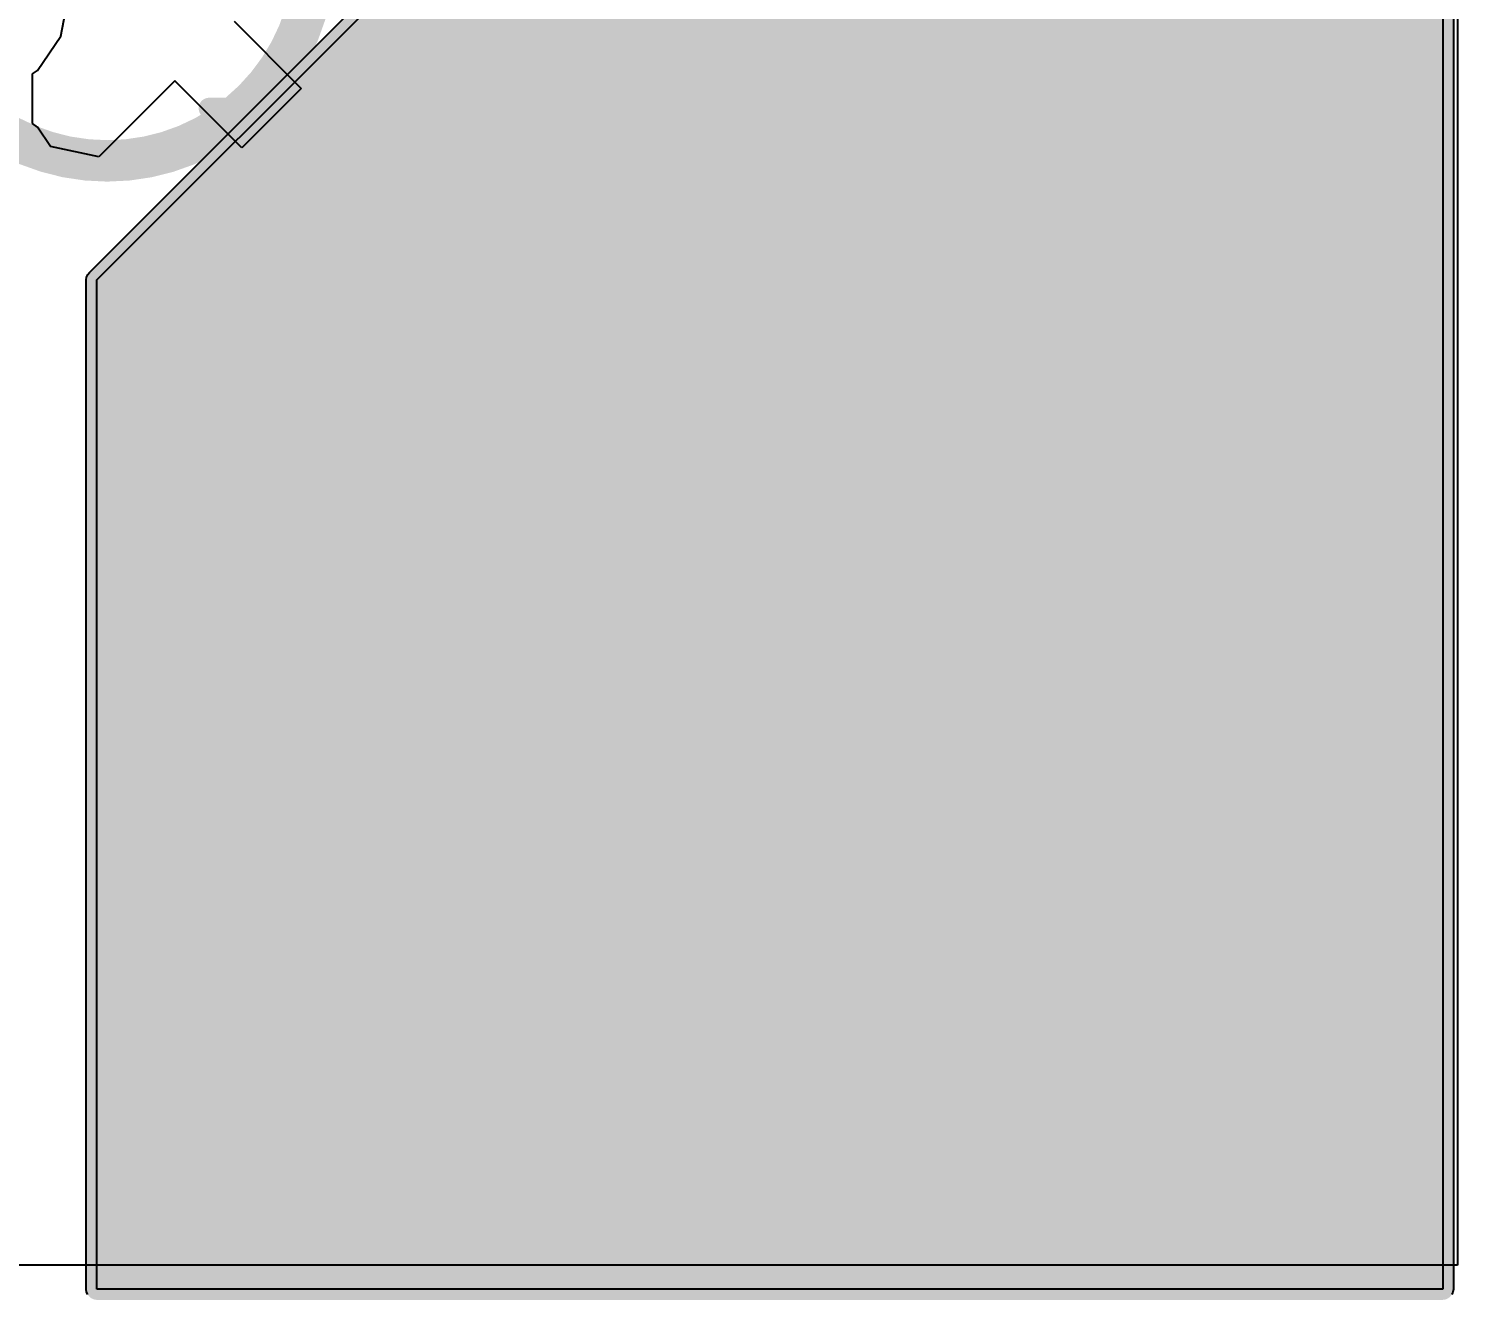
# Model space of a CAD drawing. Header units: inches. Extents: x 0.88 to 8.93, y 2.74 to 7.33.
# Drawn here: x 2.0037 to 2.1396, y 3.0538 to 3.174 of the extents above; entities that cross this region are included whole.
import ezdxf

# ---------------------------------------------------------------- set-up
doc = ezdxf.new("R2010")
doc.units = ezdxf.units.IN
doc.header["$MEASUREMENT"] = 0
for name, color, linetype in [('Bottom 3D Body', 76, 'Continuous'), ('Bottom Courtyard', 56, 'Continuous'), ('Bottom Layer', 5, 'Continuous'), ('Drill Drawing', 1, 'Continuous'), ('Mechanical 12', 56, 'Continuous'), ('Top Layer', 1, 'Continuous'), ('Top Paste', 8, 'Continuous'), ('Top Solder', 216, 'Continuous'), ('Via Holes', 16, 'Continuous')]:
    doc.layers.add(name, color=color, linetype=linetype)
doc.styles.add('Arial', font='', dxfattribs={"height": 0.2})
doc.styles.get('Arial').set_extended_font_data('Arial')

# ---------------------------------------------------------------- blocks, each defined once
blk = doc.blocks.new('QFN50P500X500X80_HS_29N_CP2102N_18')
at = {"layer": 'Bottom Layer'}
h = blk.add_hatch(color=5, dxfattribs=at)
edge = h.paths.add_edge_path()
edge.add_arc((-0.04331, 0.04331), 0.00984, 0, 360)
h = blk.add_hatch(color=5, dxfattribs=at)
edge = h.paths.add_edge_path()
edge.add_arc((0, 0.04331), 0.00984, 0, 360)
h = blk.add_hatch(color=5, dxfattribs=at)
edge = h.paths.add_edge_path()
edge.add_arc((0.04331, 0.04331), 0.00984, 0, 360)
h = blk.add_hatch(color=5, dxfattribs=at)
edge = h.paths.add_edge_path()
edge.add_arc((-0.04331, 0), 0.00984, 0, 360)
h = blk.add_hatch(color=5, dxfattribs=at)
edge = h.paths.add_edge_path()
edge.add_arc((0, 0), 0.00984, 0, 360)
h = blk.add_hatch(color=5, dxfattribs=at)
edge = h.paths.add_edge_path()
edge.add_arc((0.04331, 0), 0.00984, 0, 360)
h = blk.add_hatch(color=5, dxfattribs=at)
edge = h.paths.add_edge_path()
edge.add_arc((-0.04331, -0.04331), 0.00984, 0, 360)
h = blk.add_hatch(color=5, dxfattribs=at)
edge = h.paths.add_edge_path()
edge.add_arc((0, -0.04331), 0.00984, 0, 360)
h = blk.add_hatch(color=5, dxfattribs=at)
edge = h.paths.add_edge_path()
edge.add_arc((0.04331, -0.04331), 0.00984, 0, 360)
at = {"layer": 'Top Layer'}
blk.add_hatch(color=1, dxfattribs=at).paths.add_polyline_path([(-0.06398, -0.06398), (-0.06398, 0.03199), (-0.03199, 0.06398), (0.06398, 0.06398), (0.06398, -0.06398)])
h = blk.add_hatch(color=1, dxfattribs=at)
edge = h.paths.add_edge_path()
edge.add_arc((-0.04331, 0.04331), 0.00984, 0, 360)
h = blk.add_hatch(color=1, dxfattribs=at)
edge = h.paths.add_edge_path()
edge.add_arc((0, 0.04331), 0.00984, 0, 360)
h = blk.add_hatch(color=1, dxfattribs=at)
edge = h.paths.add_edge_path()
edge.add_arc((0.04331, 0.04331), 0.00984, 0, 360)
h = blk.add_hatch(color=1, dxfattribs=at)
edge = h.paths.add_edge_path()
edge.add_arc((-0.04331, 0), 0.00984, 0, 360)
h = blk.add_hatch(color=1, dxfattribs=at)
edge = h.paths.add_edge_path()
edge.add_arc((0, 0), 0.00984, 0, 360)
h = blk.add_hatch(color=1, dxfattribs=at)
edge = h.paths.add_edge_path()
edge.add_arc((0.04331, 0), 0.00984, 0, 360)
h = blk.add_hatch(color=1, dxfattribs=at)
edge = h.paths.add_edge_path()
edge.add_arc((-0.04331, -0.04331), 0.00984, 0, 360)
h = blk.add_hatch(color=1, dxfattribs=at)
edge = h.paths.add_edge_path()
edge.add_arc((0, -0.04331), 0.00984, 0, 360)
h = blk.add_hatch(color=1, dxfattribs=at)
edge = h.paths.add_edge_path()
edge.add_arc((0.04331, -0.04331), 0.00984, 0, 360)
at = {"layer": 'Top Paste'}
blk.add_hatch(color=8, dxfattribs=at).paths.add_polyline_path([(-0.06398, -0.06398), (-0.06398, 0.03199), (-0.03199, 0.06398), (0.06398, 0.06398), (0.06398, -0.06398)])
at = {"layer": 'Top Solder'}
blk.add_hatch(color=216, dxfattribs=at).paths.add_polyline_path([(0.06424, 0.06495), (0.06448, 0.06485), (0.06469, 0.06469), (0.06485, 0.06448), (0.06495, 0.06424), (0.06499, 0.06398), (0.06499, -0.06398), (0.06495, -0.06424), (0.06485, -0.06448), (0.06469, -0.06469), (0.06448, -0.06485), (0.06424, -0.06495), (0.06398, -0.06499), (-0.06398, -0.06499), (-0.06424, -0.06495), (-0.06448, -0.06485), (-0.06469, -0.06469), (-0.06485, -0.06448), (-0.06495, -0.06424), (-0.06499, -0.06398), (-0.06499, 0.03199), (-0.06495, 0.03225), (-0.06489, 0.03239), (-0.06485, 0.03249), (-0.06469, 0.0327), (-0.0327, 0.06469), (-0.03249, 0.06485), (-0.03232, 0.06492), (-0.03225, 0.06495), (-0.03199, 0.06499), (0.06398, 0.06499)])
at = {"layer": 'Via Holes'}
h = blk.add_hatch(color=7, dxfattribs=at)
edge = h.paths.add_edge_path()
edge.add_arc((-0.04331, 0.04331), 0.00394, 0, 360)
h = blk.add_hatch(color=7, dxfattribs=at)
edge = h.paths.add_edge_path()
edge.add_arc((0, 0.04331), 0.00394, 0, 360)
h = blk.add_hatch(color=7, dxfattribs=at)
edge = h.paths.add_edge_path()
edge.add_arc((0.04331, 0.04331), 0.00394, 0, 360)
h = blk.add_hatch(color=7, dxfattribs=at)
edge = h.paths.add_edge_path()
edge.add_arc((-0.04331, 0), 0.00394, 0, 360)
h = blk.add_hatch(color=7, dxfattribs=at)
edge = h.paths.add_edge_path()
edge.add_arc((0, 0), 0.00394, 0, 360)
h = blk.add_hatch(color=7, dxfattribs=at)
edge = h.paths.add_edge_path()
edge.add_arc((0.04331, 0), 0.00394, 0, 360)
h = blk.add_hatch(color=7, dxfattribs=at)
edge = h.paths.add_edge_path()
edge.add_arc((-0.04331, -0.04331), 0.00394, 0, 360)
h = blk.add_hatch(color=7, dxfattribs=at)
edge = h.paths.add_edge_path()
edge.add_arc((0, -0.04331), 0.00394, 0, 360)
h = blk.add_hatch(color=7, dxfattribs=at)
edge = h.paths.add_edge_path()
edge.add_arc((0.04331, -0.04331), 0.00394, 0, 360)
at = {"layer": 'Bottom 3D Body'}
for points in [[(0, -0.01969, 0.00394, 0.00394, 0), (0, 0.01969, 0.00394, 0.00394, 0)], [(-0.01969, 0, 0.00394, 0.00394, 0), (0.01969, 0, 0.00394, 0.00394, 0)]]:
    blk.add_lwpolyline(points, format="xyseb", dxfattribs=at)
for points in [[(-0.00098, 0.01969, 0.00197, 0.00197, 1), (0.00098, 0.01969, 0.00197, 0.00197, 1)], [(-0.02067, 0, 0.00197, 0.00197, 1), (-0.0187, 0, 0.00197, 0.00197, 1)], [(0.0187, 0, 0.00197, 0.00197, 1), (0.02067, 0, 0.00197, 0.00197, 1)], [(-0.00098, -0.01969, 0.00197, 0.00197, 1), (0.00098, -0.01969, 0.00197, 0.00197, 1)]]:
    blk.add_lwpolyline(points, format="xyseb", close=True, dxfattribs=at)
at = {"layer": 'Bottom Courtyard'}
blk.add_lwpolyline([(-0.04331, 0.06299, 0.00394, 0.00394, 1), (-0.08268, 0.06299, 0.00394, 0.00394, 1)], format="xyseb", close=True, dxfattribs=at)
at = {"layer": 'Top Layer'}
for p, q in [((-0.06398, 0.03199), (-0.03199, 0.06398)), ((0.06398, 0.06398), (0.06398, -0.06398)), ((-0.06398, -0.06398), (-0.06398, 0.03199)), ((0.06398, -0.06398), (-0.06398, -0.06398))]:
    blk.add_line(p, q, dxfattribs=at)
at = {"layer": 'Top Paste'}
for p, q in [((-0.06398, 0.03199), (-0.03199, 0.06398)), ((0.06398, 0.06398), (0.06398, -0.06398)), ((-0.06398, -0.06398), (-0.06398, 0.03199)), ((0.06398, -0.06398), (-0.06398, -0.06398))]:
    blk.add_line(p, q, dxfattribs=at)
at = {"layer": 'Top Solder'}
for p, q in [((-0.06469, 0.0327), (-0.0327, 0.06469)), ((0.06499, 0.06398), (0.06499, -0.06398)), ((-0.06485, 0.03249), (-0.06469, 0.0327)), ((-0.06499, 0.03199), (-0.06495, 0.03225)), ((-0.06499, -0.06398), (-0.06499, 0.03199)), ((-0.06495, 0.03225), (-0.06489, 0.03239)), ((-0.06489, 0.03239), (-0.06485, 0.03249)), ((-0.06495, -0.06424), (-0.06499, -0.06398)), ((-0.06485, -0.06448), (-0.06495, -0.06424)), ((0.06495, -0.06424), (0.06485, -0.06448)), ((0.06499, -0.06398), (0.06495, -0.06424))]:
    blk.add_line(p, q, dxfattribs=at)
at = {"layer": 'Mechanical 12', "style": 'Arial'}
blk.add_text('U2', height=0.026, dxfattribs=at).set_placement((-0.03052, -0.013))

msp = doc.modelspace()

# ---------------------------------------------------------------- linework, layer by layer
at = {"layer": 'Bottom Layer'}
for p, q in [((2.13959, 3.17659), (2.13959, 3.05641)), ((2.13959, 3.05641), (1.933, 3.05641))]:
    msp.add_line(p, q, dxfattribs=at)
at = {"layer": 'Drill Drawing'}
for points in [[(2.02591, 3.16642, 0.002, 0.002, 0), (2.03091, 3.17142, 0.002, 0.002, 0)], [(2.03091, 3.17142, 0.002, 0.002, 0), (2.03591, 3.16642, 0.002, 0.002, 0)], [(2.06921, 3.16642, 0.002, 0.002, 0), (2.07421, 3.17142, 0.002, 0.002, 0)], [(2.07421, 3.17142, 0.002, 0.002, 0), (2.07921, 3.16642, 0.002, 0.002, 0)], [(2.11252, 3.16642, 0.002, 0.002, 0), (2.11752, 3.17142, 0.002, 0.002, 0)], [(2.11752, 3.17142, 0.002, 0.002, 0), (2.12252, 3.16642, 0.002, 0.002, 0)], [(2.02091, 3.16642, 0.002, 0.002, 0), (2.02591, 3.16142, 0.002, 0.002, 0)], [(2.02091, 3.16642, 0.002, 0.002, 0), (2.02591, 3.16642, 0.002, 0.002, 0)], [(2.03591, 3.16642, 0.002, 0.002, 0), (2.04091, 3.16642, 0.002, 0.002, 0)], [(2.03591, 3.16142, 0.002, 0.002, 0), (2.04091, 3.16642, 0.002, 0.002, 0)], [(2.06421, 3.16642, 0.002, 0.002, 0), (2.06921, 3.16142, 0.002, 0.002, 0)], [(2.06421, 3.16642, 0.002, 0.002, 0), (2.06921, 3.16642, 0.002, 0.002, 0)], [(2.07921, 3.16642, 0.002, 0.002, 0), (2.08421, 3.16642, 0.002, 0.002, 0)], [(2.07921, 3.16142, 0.002, 0.002, 0), (2.08421, 3.16642, 0.002, 0.002, 0)], [(2.10752, 3.16642, 0.002, 0.002, 0), (2.11252, 3.16142, 0.002, 0.002, 0)], [(2.10752, 3.16642, 0.002, 0.002, 0), (2.11252, 3.16642, 0.002, 0.002, 0)], [(2.12252, 3.16642, 0.002, 0.002, 0), (2.12752, 3.16642, 0.002, 0.002, 0)], [(2.12252, 3.16142, 0.002, 0.002, 0), (2.12752, 3.16642, 0.002, 0.002, 0)], [(2.02091, 3.15642, 0.002, 0.002, 0), (2.02591, 3.16142, 0.002, 0.002, 0)], [(2.03591, 3.16142, 0.002, 0.002, 0), (2.04091, 3.15642, 0.002, 0.002, 0)], [(2.06421, 3.15642, 0.002, 0.002, 0), (2.06921, 3.16142, 0.002, 0.002, 0)], [(2.07921, 3.16142, 0.002, 0.002, 0), (2.08421, 3.15642, 0.002, 0.002, 0)], [(2.10752, 3.15642, 0.002, 0.002, 0), (2.11252, 3.16142, 0.002, 0.002, 0)], [(2.12252, 3.16142, 0.002, 0.002, 0), (2.12752, 3.15642, 0.002, 0.002, 0)], [(2.02091, 3.15642, 0.002, 0.002, 0), (2.02591, 3.15642, 0.002, 0.002, 0)], [(2.02591, 3.15642, 0.002, 0.002, 0), (2.03091, 3.15142, 0.002, 0.002, 0)], [(2.03091, 3.15142, 0.002, 0.002, 0), (2.03591, 3.15642, 0.002, 0.002, 0)], [(2.03591, 3.15642, 0.002, 0.002, 0), (2.04091, 3.15642, 0.002, 0.002, 0)], [(2.06421, 3.15642, 0.002, 0.002, 0), (2.06921, 3.15642, 0.002, 0.002, 0)], [(2.06921, 3.15642, 0.002, 0.002, 0), (2.07421, 3.15142, 0.002, 0.002, 0)], [(2.07421, 3.15142, 0.002, 0.002, 0), (2.07921, 3.15642, 0.002, 0.002, 0)], [(2.07921, 3.15642, 0.002, 0.002, 0), (2.08421, 3.15642, 0.002, 0.002, 0)], [(2.10752, 3.15642, 0.002, 0.002, 0), (2.11252, 3.15642, 0.002, 0.002, 0)], [(2.11252, 3.15642, 0.002, 0.002, 0), (2.11752, 3.15142, 0.002, 0.002, 0)], [(2.11752, 3.15142, 0.002, 0.002, 0), (2.12252, 3.15642, 0.002, 0.002, 0)], [(2.12252, 3.15642, 0.002, 0.002, 0), (2.12752, 3.15642, 0.002, 0.002, 0)], [(2.02591, 3.12311, 0.002, 0.002, 0), (2.03091, 3.12811, 0.002, 0.002, 0)], [(2.03091, 3.12811, 0.002, 0.002, 0), (2.03591, 3.12311, 0.002, 0.002, 0)], [(2.06921, 3.12311, 0.002, 0.002, 0), (2.07421, 3.12811, 0.002, 0.002, 0)], [(2.07421, 3.12811, 0.002, 0.002, 0), (2.07921, 3.12311, 0.002, 0.002, 0)], [(2.11252, 3.12311, 0.002, 0.002, 0), (2.11752, 3.12811, 0.002, 0.002, 0)], [(2.11752, 3.12811, 0.002, 0.002, 0), (2.12252, 3.12311, 0.002, 0.002, 0)], [(2.02091, 3.12311, 0.002, 0.002, 0), (2.02591, 3.11811, 0.002, 0.002, 0)], [(2.02091, 3.12311, 0.002, 0.002, 0), (2.02591, 3.12311, 0.002, 0.002, 0)], [(2.03591, 3.12311, 0.002, 0.002, 0), (2.04091, 3.12311, 0.002, 0.002, 0)], [(2.03591, 3.11811, 0.002, 0.002, 0), (2.04091, 3.12311, 0.002, 0.002, 0)], [(2.06421, 3.12311, 0.002, 0.002, 0), (2.06921, 3.11811, 0.002, 0.002, 0)], [(2.06421, 3.12311, 0.002, 0.002, 0), (2.06921, 3.12311, 0.002, 0.002, 0)], [(2.07921, 3.12311, 0.002, 0.002, 0), (2.08421, 3.12311, 0.002, 0.002, 0)], [(2.07921, 3.11811, 0.002, 0.002, 0), (2.08421, 3.12311, 0.002, 0.002, 0)], [(2.10752, 3.12311, 0.002, 0.002, 0), (2.11252, 3.11811, 0.002, 0.002, 0)], [(2.10752, 3.12311, 0.002, 0.002, 0), (2.11252, 3.12311, 0.002, 0.002, 0)], [(2.12252, 3.12311, 0.002, 0.002, 0), (2.12752, 3.12311, 0.002, 0.002, 0)], [(2.12252, 3.11811, 0.002, 0.002, 0), (2.12752, 3.12311, 0.002, 0.002, 0)], [(2.02091, 3.11311, 0.002, 0.002, 0), (2.02591, 3.11811, 0.002, 0.002, 0)], [(2.03591, 3.11811, 0.002, 0.002, 0), (2.04091, 3.11311, 0.002, 0.002, 0)], [(2.06421, 3.11311, 0.002, 0.002, 0), (2.06921, 3.11811, 0.002, 0.002, 0)], [(2.07921, 3.11811, 0.002, 0.002, 0), (2.08421, 3.11311, 0.002, 0.002, 0)], [(2.10752, 3.11311, 0.002, 0.002, 0), (2.11252, 3.11811, 0.002, 0.002, 0)], [(2.12252, 3.11811, 0.002, 0.002, 0), (2.12752, 3.11311, 0.002, 0.002, 0)], [(2.02091, 3.11311, 0.002, 0.002, 0), (2.02591, 3.11311, 0.002, 0.002, 0)], [(2.02591, 3.11311, 0.002, 0.002, 0), (2.03091, 3.10811, 0.002, 0.002, 0)], [(2.03091, 3.10811, 0.002, 0.002, 0), (2.03591, 3.11311, 0.002, 0.002, 0)], [(2.03591, 3.11311, 0.002, 0.002, 0), (2.04091, 3.11311, 0.002, 0.002, 0)], [(2.06421, 3.11311, 0.002, 0.002, 0), (2.06921, 3.11311, 0.002, 0.002, 0)], [(2.06921, 3.11311, 0.002, 0.002, 0), (2.07421, 3.10811, 0.002, 0.002, 0)], [(2.07421, 3.10811, 0.002, 0.002, 0), (2.07921, 3.11311, 0.002, 0.002, 0)], [(2.07921, 3.11311, 0.002, 0.002, 0), (2.08421, 3.11311, 0.002, 0.002, 0)], [(2.10752, 3.11311, 0.002, 0.002, 0), (2.11252, 3.11311, 0.002, 0.002, 0)], [(2.11252, 3.11311, 0.002, 0.002, 0), (2.11752, 3.10811, 0.002, 0.002, 0)], [(2.11752, 3.10811, 0.002, 0.002, 0), (2.12252, 3.11311, 0.002, 0.002, 0)], [(2.12252, 3.11311, 0.002, 0.002, 0), (2.12752, 3.11311, 0.002, 0.002, 0)], [(2.02591, 3.0798, 0.002, 0.002, 0), (2.03091, 3.0848, 0.002, 0.002, 0)], [(2.03091, 3.0848, 0.002, 0.002, 0), (2.03591, 3.0798, 0.002, 0.002, 0)], [(2.06921, 3.0798, 0.002, 0.002, 0), (2.07421, 3.0848, 0.002, 0.002, 0)], [(2.07421, 3.0848, 0.002, 0.002, 0), (2.07921, 3.0798, 0.002, 0.002, 0)], [(2.11252, 3.0798, 0.002, 0.002, 0), (2.11752, 3.0848, 0.002, 0.002, 0)], [(2.11752, 3.0848, 0.002, 0.002, 0), (2.12252, 3.0798, 0.002, 0.002, 0)], [(2.02091, 3.0798, 0.002, 0.002, 0), (2.02591, 3.0748, 0.002, 0.002, 0)], [(2.02091, 3.0798, 0.002, 0.002, 0), (2.02591, 3.0798, 0.002, 0.002, 0)], [(2.03591, 3.0798, 0.002, 0.002, 0), (2.04091, 3.0798, 0.002, 0.002, 0)], [(2.03591, 3.0748, 0.002, 0.002, 0), (2.04091, 3.0798, 0.002, 0.002, 0)], [(2.06421, 3.0798, 0.002, 0.002, 0), (2.06921, 3.0748, 0.002, 0.002, 0)], [(2.06421, 3.0798, 0.002, 0.002, 0), (2.06921, 3.0798, 0.002, 0.002, 0)], [(2.07921, 3.0798, 0.002, 0.002, 0), (2.08421, 3.0798, 0.002, 0.002, 0)], [(2.07921, 3.0748, 0.002, 0.002, 0), (2.08421, 3.0798, 0.002, 0.002, 0)], [(2.10752, 3.0798, 0.002, 0.002, 0), (2.11252, 3.0748, 0.002, 0.002, 0)], [(2.10752, 3.0798, 0.002, 0.002, 0), (2.11252, 3.0798, 0.002, 0.002, 0)], [(2.12252, 3.0798, 0.002, 0.002, 0), (2.12752, 3.0798, 0.002, 0.002, 0)], [(2.12252, 3.0748, 0.002, 0.002, 0), (2.12752, 3.0798, 0.002, 0.002, 0)], [(2.02091, 3.0698, 0.002, 0.002, 0), (2.02591, 3.0748, 0.002, 0.002, 0)], [(2.03591, 3.0748, 0.002, 0.002, 0), (2.04091, 3.0698, 0.002, 0.002, 0)], [(2.06421, 3.0698, 0.002, 0.002, 0), (2.06921, 3.0748, 0.002, 0.002, 0)], [(2.07921, 3.0748, 0.002, 0.002, 0), (2.08421, 3.0698, 0.002, 0.002, 0)], [(2.10752, 3.0698, 0.002, 0.002, 0), (2.11252, 3.0748, 0.002, 0.002, 0)], [(2.12252, 3.0748, 0.002, 0.002, 0), (2.12752, 3.0698, 0.002, 0.002, 0)], [(2.02091, 3.0698, 0.002, 0.002, 0), (2.02591, 3.0698, 0.002, 0.002, 0)], [(2.02591, 3.0698, 0.002, 0.002, 0), (2.03091, 3.0648, 0.002, 0.002, 0)], [(2.03091, 3.0648, 0.002, 0.002, 0), (2.03591, 3.0698, 0.002, 0.002, 0)], [(2.03591, 3.0698, 0.002, 0.002, 0), (2.04091, 3.0698, 0.002, 0.002, 0)], [(2.06421, 3.0698, 0.002, 0.002, 0), (2.06921, 3.0698, 0.002, 0.002, 0)], [(2.06921, 3.0698, 0.002, 0.002, 0), (2.07421, 3.0648, 0.002, 0.002, 0)], [(2.07421, 3.0648, 0.002, 0.002, 0), (2.07921, 3.0698, 0.002, 0.002, 0)], [(2.07921, 3.0698, 0.002, 0.002, 0), (2.08421, 3.0698, 0.002, 0.002, 0)], [(2.10752, 3.0698, 0.002, 0.002, 0), (2.11252, 3.0698, 0.002, 0.002, 0)], [(2.11252, 3.0698, 0.002, 0.002, 0), (2.11752, 3.0648, 0.002, 0.002, 0)], [(2.11752, 3.0648, 0.002, 0.002, 0), (2.12252, 3.0698, 0.002, 0.002, 0)], [(2.12252, 3.0698, 0.002, 0.002, 0), (2.12752, 3.0698, 0.002, 0.002, 0)]]:
    msp.add_lwpolyline(points, format="xyseb", dxfattribs=at)
for points in [[(2.03041, 3.17142, 0.001, 0.001, 1), (2.03141, 3.17142, 0.001, 0.001, 1)], [(2.03041, 3.17142, 0.001, 0.001, 1), (2.03141, 3.17142, 0.001, 0.001, 1)], [(2.07371, 3.17142, 0.001, 0.001, 1), (2.07471, 3.17142, 0.001, 0.001, 1)], [(2.07371, 3.17142, 0.001, 0.001, 1), (2.07471, 3.17142, 0.001, 0.001, 1)], [(2.11702, 3.17142, 0.001, 0.001, 1), (2.11802, 3.17142, 0.001, 0.001, 1)], [(2.11702, 3.17142, 0.001, 0.001, 1), (2.11802, 3.17142, 0.001, 0.001, 1)], [(2.02041, 3.16642, 0.001, 0.001, 1), (2.02141, 3.16642, 0.001, 0.001, 1)], [(2.02041, 3.16642, 0.001, 0.001, 1), (2.02141, 3.16642, 0.001, 0.001, 1)], [(2.02541, 3.16642, 0.001, 0.001, 1), (2.02641, 3.16642, 0.001, 0.001, 1)], [(2.02541, 3.16642, 0.001, 0.001, 1), (2.02641, 3.16642, 0.001, 0.001, 1)], [(2.03541, 3.16642, 0.001, 0.001, 1), (2.03641, 3.16642, 0.001, 0.001, 1)], [(2.03541, 3.16642, 0.001, 0.001, 1), (2.03641, 3.16642, 0.001, 0.001, 1)], [(2.04041, 3.16642, 0.001, 0.001, 1), (2.04141, 3.16642, 0.001, 0.001, 1)], [(2.04041, 3.16642, 0.001, 0.001, 1), (2.04141, 3.16642, 0.001, 0.001, 1)], [(2.06371, 3.16642, 0.001, 0.001, 1), (2.06471, 3.16642, 0.001, 0.001, 1)], [(2.06371, 3.16642, 0.001, 0.001, 1), (2.06471, 3.16642, 0.001, 0.001, 1)], [(2.06871, 3.16642, 0.001, 0.001, 1), (2.06971, 3.16642, 0.001, 0.001, 1)], [(2.06871, 3.16642, 0.001, 0.001, 1), (2.06971, 3.16642, 0.001, 0.001, 1)], [(2.07871, 3.16642, 0.001, 0.001, 1), (2.07971, 3.16642, 0.001, 0.001, 1)], [(2.07871, 3.16642, 0.001, 0.001, 1), (2.07971, 3.16642, 0.001, 0.001, 1)], [(2.08371, 3.16642, 0.001, 0.001, 1), (2.08471, 3.16642, 0.001, 0.001, 1)], [(2.08371, 3.16642, 0.001, 0.001, 1), (2.08471, 3.16642, 0.001, 0.001, 1)], [(2.10702, 3.16642, 0.001, 0.001, 1), (2.10802, 3.16642, 0.001, 0.001, 1)], [(2.10702, 3.16642, 0.001, 0.001, 1), (2.10802, 3.16642, 0.001, 0.001, 1)], [(2.11202, 3.16642, 0.001, 0.001, 1), (2.11302, 3.16642, 0.001, 0.001, 1)], [(2.11202, 3.16642, 0.001, 0.001, 1), (2.11302, 3.16642, 0.001, 0.001, 1)], [(2.12202, 3.16642, 0.001, 0.001, 1), (2.12302, 3.16642, 0.001, 0.001, 1)], [(2.12202, 3.16642, 0.001, 0.001, 1), (2.12302, 3.16642, 0.001, 0.001, 1)], [(2.12702, 3.16642, 0.001, 0.001, 1), (2.12802, 3.16642, 0.001, 0.001, 1)], [(2.12702, 3.16642, 0.001, 0.001, 1), (2.12802, 3.16642, 0.001, 0.001, 1)], [(2.02541, 3.16142, 0.001, 0.001, 1), (2.02641, 3.16142, 0.001, 0.001, 1)], [(2.02541, 3.16142, 0.001, 0.001, 1), (2.02641, 3.16142, 0.001, 0.001, 1)], [(2.03541, 3.16142, 0.001, 0.001, 1), (2.03641, 3.16142, 0.001, 0.001, 1)], [(2.03541, 3.16142, 0.001, 0.001, 1), (2.03641, 3.16142, 0.001, 0.001, 1)], [(2.06871, 3.16142, 0.001, 0.001, 1), (2.06971, 3.16142, 0.001, 0.001, 1)], [(2.06871, 3.16142, 0.001, 0.001, 1), (2.06971, 3.16142, 0.001, 0.001, 1)], [(2.07871, 3.16142, 0.001, 0.001, 1), (2.07971, 3.16142, 0.001, 0.001, 1)], [(2.07871, 3.16142, 0.001, 0.001, 1), (2.07971, 3.16142, 0.001, 0.001, 1)], [(2.11202, 3.16142, 0.001, 0.001, 1), (2.11302, 3.16142, 0.001, 0.001, 1)], [(2.11202, 3.16142, 0.001, 0.001, 1), (2.11302, 3.16142, 0.001, 0.001, 1)], [(2.12202, 3.16142, 0.001, 0.001, 1), (2.12302, 3.16142, 0.001, 0.001, 1)], [(2.12202, 3.16142, 0.001, 0.001, 1), (2.12302, 3.16142, 0.001, 0.001, 1)], [(2.02041, 3.15642, 0.001, 0.001, 1), (2.02141, 3.15642, 0.001, 0.001, 1)], [(2.02041, 3.15642, 0.001, 0.001, 1), (2.02141, 3.15642, 0.001, 0.001, 1)], [(2.02541, 3.15642, 0.001, 0.001, 1), (2.02641, 3.15642, 0.001, 0.001, 1)], [(2.02541, 3.15642, 0.001, 0.001, 1), (2.02641, 3.15642, 0.001, 0.001, 1)], [(2.03541, 3.15642, 0.001, 0.001, 1), (2.03641, 3.15642, 0.001, 0.001, 1)], [(2.03541, 3.15642, 0.001, 0.001, 1), (2.03641, 3.15642, 0.001, 0.001, 1)], [(2.04041, 3.15642, 0.001, 0.001, 1), (2.04141, 3.15642, 0.001, 0.001, 1)], [(2.04041, 3.15642, 0.001, 0.001, 1), (2.04141, 3.15642, 0.001, 0.001, 1)], [(2.06371, 3.15642, 0.001, 0.001, 1), (2.06471, 3.15642, 0.001, 0.001, 1)], [(2.06371, 3.15642, 0.001, 0.001, 1), (2.06471, 3.15642, 0.001, 0.001, 1)], [(2.06871, 3.15642, 0.001, 0.001, 1), (2.06971, 3.15642, 0.001, 0.001, 1)], [(2.06871, 3.15642, 0.001, 0.001, 1), (2.06971, 3.15642, 0.001, 0.001, 1)], [(2.07871, 3.15642, 0.001, 0.001, 1), (2.07971, 3.15642, 0.001, 0.001, 1)], [(2.07871, 3.15642, 0.001, 0.001, 1), (2.07971, 3.15642, 0.001, 0.001, 1)], [(2.08371, 3.15642, 0.001, 0.001, 1), (2.08471, 3.15642, 0.001, 0.001, 1)], [(2.08371, 3.15642, 0.001, 0.001, 1), (2.08471, 3.15642, 0.001, 0.001, 1)], [(2.10702, 3.15642, 0.001, 0.001, 1), (2.10802, 3.15642, 0.001, 0.001, 1)], [(2.10702, 3.15642, 0.001, 0.001, 1), (2.10802, 3.15642, 0.001, 0.001, 1)], [(2.11202, 3.15642, 0.001, 0.001, 1), (2.11302, 3.15642, 0.001, 0.001, 1)], [(2.11202, 3.15642, 0.001, 0.001, 1), (2.11302, 3.15642, 0.001, 0.001, 1)], [(2.12202, 3.15642, 0.001, 0.001, 1), (2.12302, 3.15642, 0.001, 0.001, 1)], [(2.12202, 3.15642, 0.001, 0.001, 1), (2.12302, 3.15642, 0.001, 0.001, 1)], [(2.12702, 3.15642, 0.001, 0.001, 1), (2.12802, 3.15642, 0.001, 0.001, 1)], [(2.12702, 3.15642, 0.001, 0.001, 1), (2.12802, 3.15642, 0.001, 0.001, 1)], [(2.03041, 3.15142, 0.001, 0.001, 1), (2.03141, 3.15142, 0.001, 0.001, 1)], [(2.03041, 3.15142, 0.001, 0.001, 1), (2.03141, 3.15142, 0.001, 0.001, 1)], [(2.07371, 3.15142, 0.001, 0.001, 1), (2.07471, 3.15142, 0.001, 0.001, 1)], [(2.07371, 3.15142, 0.001, 0.001, 1), (2.07471, 3.15142, 0.001, 0.001, 1)], [(2.11702, 3.15142, 0.001, 0.001, 1), (2.11802, 3.15142, 0.001, 0.001, 1)], [(2.11702, 3.15142, 0.001, 0.001, 1), (2.11802, 3.15142, 0.001, 0.001, 1)], [(2.03041, 3.12811, 0.001, 0.001, 1), (2.03141, 3.12811, 0.001, 0.001, 1)], [(2.03041, 3.12811, 0.001, 0.001, 1), (2.03141, 3.12811, 0.001, 0.001, 1)], [(2.07371, 3.12811, 0.001, 0.001, 1), (2.07471, 3.12811, 0.001, 0.001, 1)], [(2.07371, 3.12811, 0.001, 0.001, 1), (2.07471, 3.12811, 0.001, 0.001, 1)], [(2.11702, 3.12811, 0.001, 0.001, 1), (2.11802, 3.12811, 0.001, 0.001, 1)], [(2.11702, 3.12811, 0.001, 0.001, 1), (2.11802, 3.12811, 0.001, 0.001, 1)], [(2.02041, 3.12311, 0.001, 0.001, 1), (2.02141, 3.12311, 0.001, 0.001, 1)], [(2.02041, 3.12311, 0.001, 0.001, 1), (2.02141, 3.12311, 0.001, 0.001, 1)], [(2.02541, 3.12311, 0.001, 0.001, 1), (2.02641, 3.12311, 0.001, 0.001, 1)], [(2.02541, 3.12311, 0.001, 0.001, 1), (2.02641, 3.12311, 0.001, 0.001, 1)], [(2.03541, 3.12311, 0.001, 0.001, 1), (2.03641, 3.12311, 0.001, 0.001, 1)], [(2.03541, 3.12311, 0.001, 0.001, 1), (2.03641, 3.12311, 0.001, 0.001, 1)], [(2.04041, 3.12311, 0.001, 0.001, 1), (2.04141, 3.12311, 0.001, 0.001, 1)], [(2.04041, 3.12311, 0.001, 0.001, 1), (2.04141, 3.12311, 0.001, 0.001, 1)], [(2.06371, 3.12311, 0.001, 0.001, 1), (2.06471, 3.12311, 0.001, 0.001, 1)], [(2.06371, 3.12311, 0.001, 0.001, 1), (2.06471, 3.12311, 0.001, 0.001, 1)], [(2.06871, 3.12311, 0.001, 0.001, 1), (2.06971, 3.12311, 0.001, 0.001, 1)], [(2.06871, 3.12311, 0.001, 0.001, 1), (2.06971, 3.12311, 0.001, 0.001, 1)], [(2.07871, 3.12311, 0.001, 0.001, 1), (2.07971, 3.12311, 0.001, 0.001, 1)], [(2.07871, 3.12311, 0.001, 0.001, 1), (2.07971, 3.12311, 0.001, 0.001, 1)], [(2.08371, 3.12311, 0.001, 0.001, 1), (2.08471, 3.12311, 0.001, 0.001, 1)], [(2.08371, 3.12311, 0.001, 0.001, 1), (2.08471, 3.12311, 0.001, 0.001, 1)], [(2.10702, 3.12311, 0.001, 0.001, 1), (2.10802, 3.12311, 0.001, 0.001, 1)], [(2.10702, 3.12311, 0.001, 0.001, 1), (2.10802, 3.12311, 0.001, 0.001, 1)], [(2.11202, 3.12311, 0.001, 0.001, 1), (2.11302, 3.12311, 0.001, 0.001, 1)], [(2.11202, 3.12311, 0.001, 0.001, 1), (2.11302, 3.12311, 0.001, 0.001, 1)], [(2.12202, 3.12311, 0.001, 0.001, 1), (2.12302, 3.12311, 0.001, 0.001, 1)], [(2.12202, 3.12311, 0.001, 0.001, 1), (2.12302, 3.12311, 0.001, 0.001, 1)], [(2.12702, 3.12311, 0.001, 0.001, 1), (2.12802, 3.12311, 0.001, 0.001, 1)], [(2.12702, 3.12311, 0.001, 0.001, 1), (2.12802, 3.12311, 0.001, 0.001, 1)], [(2.02541, 3.11811, 0.001, 0.001, 1), (2.02641, 3.11811, 0.001, 0.001, 1)], [(2.02541, 3.11811, 0.001, 0.001, 1), (2.02641, 3.11811, 0.001, 0.001, 1)], [(2.03541, 3.11811, 0.001, 0.001, 1), (2.03641, 3.11811, 0.001, 0.001, 1)], [(2.03541, 3.11811, 0.001, 0.001, 1), (2.03641, 3.11811, 0.001, 0.001, 1)], [(2.06871, 3.11811, 0.001, 0.001, 1), (2.06971, 3.11811, 0.001, 0.001, 1)], [(2.06871, 3.11811, 0.001, 0.001, 1), (2.06971, 3.11811, 0.001, 0.001, 1)], [(2.07871, 3.11811, 0.001, 0.001, 1), (2.07971, 3.11811, 0.001, 0.001, 1)], [(2.07871, 3.11811, 0.001, 0.001, 1), (2.07971, 3.11811, 0.001, 0.001, 1)], [(2.11202, 3.11811, 0.001, 0.001, 1), (2.11302, 3.11811, 0.001, 0.001, 1)], [(2.11202, 3.11811, 0.001, 0.001, 1), (2.11302, 3.11811, 0.001, 0.001, 1)], [(2.12202, 3.11811, 0.001, 0.001, 1), (2.12302, 3.11811, 0.001, 0.001, 1)], [(2.12202, 3.11811, 0.001, 0.001, 1), (2.12302, 3.11811, 0.001, 0.001, 1)], [(2.02041, 3.11311, 0.001, 0.001, 1), (2.02141, 3.11311, 0.001, 0.001, 1)], [(2.02041, 3.11311, 0.001, 0.001, 1), (2.02141, 3.11311, 0.001, 0.001, 1)], [(2.02541, 3.11311, 0.001, 0.001, 1), (2.02641, 3.11311, 0.001, 0.001, 1)], [(2.02541, 3.11311, 0.001, 0.001, 1), (2.02641, 3.11311, 0.001, 0.001, 1)], [(2.03541, 3.11311, 0.001, 0.001, 1), (2.03641, 3.11311, 0.001, 0.001, 1)], [(2.03541, 3.11311, 0.001, 0.001, 1), (2.03641, 3.11311, 0.001, 0.001, 1)], [(2.04041, 3.11311, 0.001, 0.001, 1), (2.04141, 3.11311, 0.001, 0.001, 1)], [(2.04041, 3.11311, 0.001, 0.001, 1), (2.04141, 3.11311, 0.001, 0.001, 1)], [(2.06371, 3.11311, 0.001, 0.001, 1), (2.06471, 3.11311, 0.001, 0.001, 1)], [(2.06371, 3.11311, 0.001, 0.001, 1), (2.06471, 3.11311, 0.001, 0.001, 1)], [(2.06871, 3.11311, 0.001, 0.001, 1), (2.06971, 3.11311, 0.001, 0.001, 1)], [(2.06871, 3.11311, 0.001, 0.001, 1), (2.06971, 3.11311, 0.001, 0.001, 1)], [(2.07871, 3.11311, 0.001, 0.001, 1), (2.07971, 3.11311, 0.001, 0.001, 1)], [(2.07871, 3.11311, 0.001, 0.001, 1), (2.07971, 3.11311, 0.001, 0.001, 1)], [(2.08371, 3.11311, 0.001, 0.001, 1), (2.08471, 3.11311, 0.001, 0.001, 1)], [(2.08371, 3.11311, 0.001, 0.001, 1), (2.08471, 3.11311, 0.001, 0.001, 1)], [(2.10702, 3.11311, 0.001, 0.001, 1), (2.10802, 3.11311, 0.001, 0.001, 1)], [(2.10702, 3.11311, 0.001, 0.001, 1), (2.10802, 3.11311, 0.001, 0.001, 1)], [(2.11202, 3.11311, 0.001, 0.001, 1), (2.11302, 3.11311, 0.001, 0.001, 1)], [(2.11202, 3.11311, 0.001, 0.001, 1), (2.11302, 3.11311, 0.001, 0.001, 1)], [(2.12202, 3.11311, 0.001, 0.001, 1), (2.12302, 3.11311, 0.001, 0.001, 1)], [(2.12202, 3.11311, 0.001, 0.001, 1), (2.12302, 3.11311, 0.001, 0.001, 1)], [(2.12702, 3.11311, 0.001, 0.001, 1), (2.12802, 3.11311, 0.001, 0.001, 1)], [(2.12702, 3.11311, 0.001, 0.001, 1), (2.12802, 3.11311, 0.001, 0.001, 1)], [(2.03041, 3.10811, 0.001, 0.001, 1), (2.03141, 3.10811, 0.001, 0.001, 1)], [(2.03041, 3.10811, 0.001, 0.001, 1), (2.03141, 3.10811, 0.001, 0.001, 1)], [(2.07371, 3.10811, 0.001, 0.001, 1), (2.07471, 3.10811, 0.001, 0.001, 1)], [(2.07371, 3.10811, 0.001, 0.001, 1), (2.07471, 3.10811, 0.001, 0.001, 1)], [(2.11702, 3.10811, 0.001, 0.001, 1), (2.11802, 3.10811, 0.001, 0.001, 1)], [(2.11702, 3.10811, 0.001, 0.001, 1), (2.11802, 3.10811, 0.001, 0.001, 1)], [(2.03041, 3.0848, 0.001, 0.001, 1), (2.03141, 3.0848, 0.001, 0.001, 1)], [(2.03041, 3.0848, 0.001, 0.001, 1), (2.03141, 3.0848, 0.001, 0.001, 1)], [(2.07371, 3.0848, 0.001, 0.001, 1), (2.07471, 3.0848, 0.001, 0.001, 1)], [(2.07371, 3.0848, 0.001, 0.001, 1), (2.07471, 3.0848, 0.001, 0.001, 1)], [(2.11702, 3.0848, 0.001, 0.001, 1), (2.11802, 3.0848, 0.001, 0.001, 1)], [(2.11702, 3.0848, 0.001, 0.001, 1), (2.11802, 3.0848, 0.001, 0.001, 1)], [(2.02041, 3.0798, 0.001, 0.001, 1), (2.02141, 3.0798, 0.001, 0.001, 1)], [(2.02041, 3.0798, 0.001, 0.001, 1), (2.02141, 3.0798, 0.001, 0.001, 1)], [(2.02541, 3.0798, 0.001, 0.001, 1), (2.02641, 3.0798, 0.001, 0.001, 1)], [(2.02541, 3.0798, 0.001, 0.001, 1), (2.02641, 3.0798, 0.001, 0.001, 1)], [(2.03541, 3.0798, 0.001, 0.001, 1), (2.03641, 3.0798, 0.001, 0.001, 1)], [(2.03541, 3.0798, 0.001, 0.001, 1), (2.03641, 3.0798, 0.001, 0.001, 1)], [(2.04041, 3.0798, 0.001, 0.001, 1), (2.04141, 3.0798, 0.001, 0.001, 1)], [(2.04041, 3.0798, 0.001, 0.001, 1), (2.04141, 3.0798, 0.001, 0.001, 1)], [(2.06371, 3.0798, 0.001, 0.001, 1), (2.06471, 3.0798, 0.001, 0.001, 1)], [(2.06371, 3.0798, 0.001, 0.001, 1), (2.06471, 3.0798, 0.001, 0.001, 1)], [(2.06871, 3.0798, 0.001, 0.001, 1), (2.06971, 3.0798, 0.001, 0.001, 1)], [(2.06871, 3.0798, 0.001, 0.001, 1), (2.06971, 3.0798, 0.001, 0.001, 1)], [(2.07871, 3.0798, 0.001, 0.001, 1), (2.07971, 3.0798, 0.001, 0.001, 1)], [(2.07871, 3.0798, 0.001, 0.001, 1), (2.07971, 3.0798, 0.001, 0.001, 1)], [(2.08371, 3.0798, 0.001, 0.001, 1), (2.08471, 3.0798, 0.001, 0.001, 1)], [(2.08371, 3.0798, 0.001, 0.001, 1), (2.08471, 3.0798, 0.001, 0.001, 1)], [(2.10702, 3.0798, 0.001, 0.001, 1), (2.10802, 3.0798, 0.001, 0.001, 1)], [(2.10702, 3.0798, 0.001, 0.001, 1), (2.10802, 3.0798, 0.001, 0.001, 1)], [(2.11202, 3.0798, 0.001, 0.001, 1), (2.11302, 3.0798, 0.001, 0.001, 1)], [(2.11202, 3.0798, 0.001, 0.001, 1), (2.11302, 3.0798, 0.001, 0.001, 1)], [(2.12202, 3.0798, 0.001, 0.001, 1), (2.12302, 3.0798, 0.001, 0.001, 1)], [(2.12202, 3.0798, 0.001, 0.001, 1), (2.12302, 3.0798, 0.001, 0.001, 1)], [(2.12702, 3.0798, 0.001, 0.001, 1), (2.12802, 3.0798, 0.001, 0.001, 1)], [(2.12702, 3.0798, 0.001, 0.001, 1), (2.12802, 3.0798, 0.001, 0.001, 1)], [(2.02541, 3.0748, 0.001, 0.001, 1), (2.02641, 3.0748, 0.001, 0.001, 1)], [(2.02541, 3.0748, 0.001, 0.001, 1), (2.02641, 3.0748, 0.001, 0.001, 1)], [(2.03541, 3.0748, 0.001, 0.001, 1), (2.03641, 3.0748, 0.001, 0.001, 1)], [(2.03541, 3.0748, 0.001, 0.001, 1), (2.03641, 3.0748, 0.001, 0.001, 1)], [(2.06871, 3.0748, 0.001, 0.001, 1), (2.06971, 3.0748, 0.001, 0.001, 1)], [(2.06871, 3.0748, 0.001, 0.001, 1), (2.06971, 3.0748, 0.001, 0.001, 1)], [(2.07871, 3.0748, 0.001, 0.001, 1), (2.07971, 3.0748, 0.001, 0.001, 1)], [(2.07871, 3.0748, 0.001, 0.001, 1), (2.07971, 3.0748, 0.001, 0.001, 1)], [(2.11202, 3.0748, 0.001, 0.001, 1), (2.11302, 3.0748, 0.001, 0.001, 1)], [(2.11202, 3.0748, 0.001, 0.001, 1), (2.11302, 3.0748, 0.001, 0.001, 1)], [(2.12202, 3.0748, 0.001, 0.001, 1), (2.12302, 3.0748, 0.001, 0.001, 1)], [(2.12202, 3.0748, 0.001, 0.001, 1), (2.12302, 3.0748, 0.001, 0.001, 1)], [(2.02041, 3.0698, 0.001, 0.001, 1), (2.02141, 3.0698, 0.001, 0.001, 1)], [(2.02041, 3.0698, 0.001, 0.001, 1), (2.02141, 3.0698, 0.001, 0.001, 1)], [(2.02541, 3.0698, 0.001, 0.001, 1), (2.02641, 3.0698, 0.001, 0.001, 1)], [(2.02541, 3.0698, 0.001, 0.001, 1), (2.02641, 3.0698, 0.001, 0.001, 1)], [(2.03541, 3.0698, 0.001, 0.001, 1), (2.03641, 3.0698, 0.001, 0.001, 1)], [(2.03541, 3.0698, 0.001, 0.001, 1), (2.03641, 3.0698, 0.001, 0.001, 1)], [(2.04041, 3.0698, 0.001, 0.001, 1), (2.04141, 3.0698, 0.001, 0.001, 1)], [(2.04041, 3.0698, 0.001, 0.001, 1), (2.04141, 3.0698, 0.001, 0.001, 1)], [(2.06371, 3.0698, 0.001, 0.001, 1), (2.06471, 3.0698, 0.001, 0.001, 1)], [(2.06371, 3.0698, 0.001, 0.001, 1), (2.06471, 3.0698, 0.001, 0.001, 1)], [(2.06871, 3.0698, 0.001, 0.001, 1), (2.06971, 3.0698, 0.001, 0.001, 1)], [(2.06871, 3.0698, 0.001, 0.001, 1), (2.06971, 3.0698, 0.001, 0.001, 1)], [(2.07871, 3.0698, 0.001, 0.001, 1), (2.07971, 3.0698, 0.001, 0.001, 1)], [(2.07871, 3.0698, 0.001, 0.001, 1), (2.07971, 3.0698, 0.001, 0.001, 1)], [(2.08371, 3.0698, 0.001, 0.001, 1), (2.08471, 3.0698, 0.001, 0.001, 1)], [(2.08371, 3.0698, 0.001, 0.001, 1), (2.08471, 3.0698, 0.001, 0.001, 1)], [(2.10702, 3.0698, 0.001, 0.001, 1), (2.10802, 3.0698, 0.001, 0.001, 1)], [(2.10702, 3.0698, 0.001, 0.001, 1), (2.10802, 3.0698, 0.001, 0.001, 1)], [(2.11202, 3.0698, 0.001, 0.001, 1), (2.11302, 3.0698, 0.001, 0.001, 1)], [(2.11202, 3.0698, 0.001, 0.001, 1), (2.11302, 3.0698, 0.001, 0.001, 1)], [(2.12202, 3.0698, 0.001, 0.001, 1), (2.12302, 3.0698, 0.001, 0.001, 1)], [(2.12202, 3.0698, 0.001, 0.001, 1), (2.12302, 3.0698, 0.001, 0.001, 1)], [(2.12702, 3.0698, 0.001, 0.001, 1), (2.12802, 3.0698, 0.001, 0.001, 1)], [(2.12702, 3.0698, 0.001, 0.001, 1), (2.12802, 3.0698, 0.001, 0.001, 1)], [(2.03041, 3.0648, 0.001, 0.001, 1), (2.03141, 3.0648, 0.001, 0.001, 1)], [(2.03041, 3.0648, 0.001, 0.001, 1), (2.03141, 3.0648, 0.001, 0.001, 1)], [(2.07371, 3.0648, 0.001, 0.001, 1), (2.07471, 3.0648, 0.001, 0.001, 1)], [(2.07371, 3.0648, 0.001, 0.001, 1), (2.07471, 3.0648, 0.001, 0.001, 1)], [(2.11702, 3.0648, 0.001, 0.001, 1), (2.11802, 3.0648, 0.001, 0.001, 1)], [(2.11702, 3.0648, 0.001, 0.001, 1), (2.11802, 3.0648, 0.001, 0.001, 1)]]:
    msp.add_lwpolyline(points, format="xyseb", close=True, dxfattribs=at)
at = {"layer": 'Top Layer'}
for p, q in [((2.00679, 3.17329), (2.00756, 3.17717)), ((2.02329, 3.17469), (2.02967, 3.16831)), ((2.00459, 3.17001), (2.00679, 3.17329)), ((2.00411, 3.16969), (2.00459, 3.17001)), ((2.00411, 3.16496), (2.00411, 3.16969)), ((2.01763, 3.16903), (2.01041, 3.1618)), ((2.02401, 3.16266), (2.01763, 3.16903)), ((2.02967, 3.16831), (2.02401, 3.16266)), ((2.00459, 3.16463), (2.00411, 3.16496)), ((2.00583, 3.16279), (2.00459, 3.16463)), ((2.01041, 3.1618), (2.00583, 3.16279))]:
    msp.add_line(p, q, dxfattribs=at)

# ---------------------------------------------------------------- block references
msp.add_blockref('QFN50P500X500X80_HS_29N_CP2102N_18', (2.07421, 3.11811))

doc.saveas('drawing.dxf')
